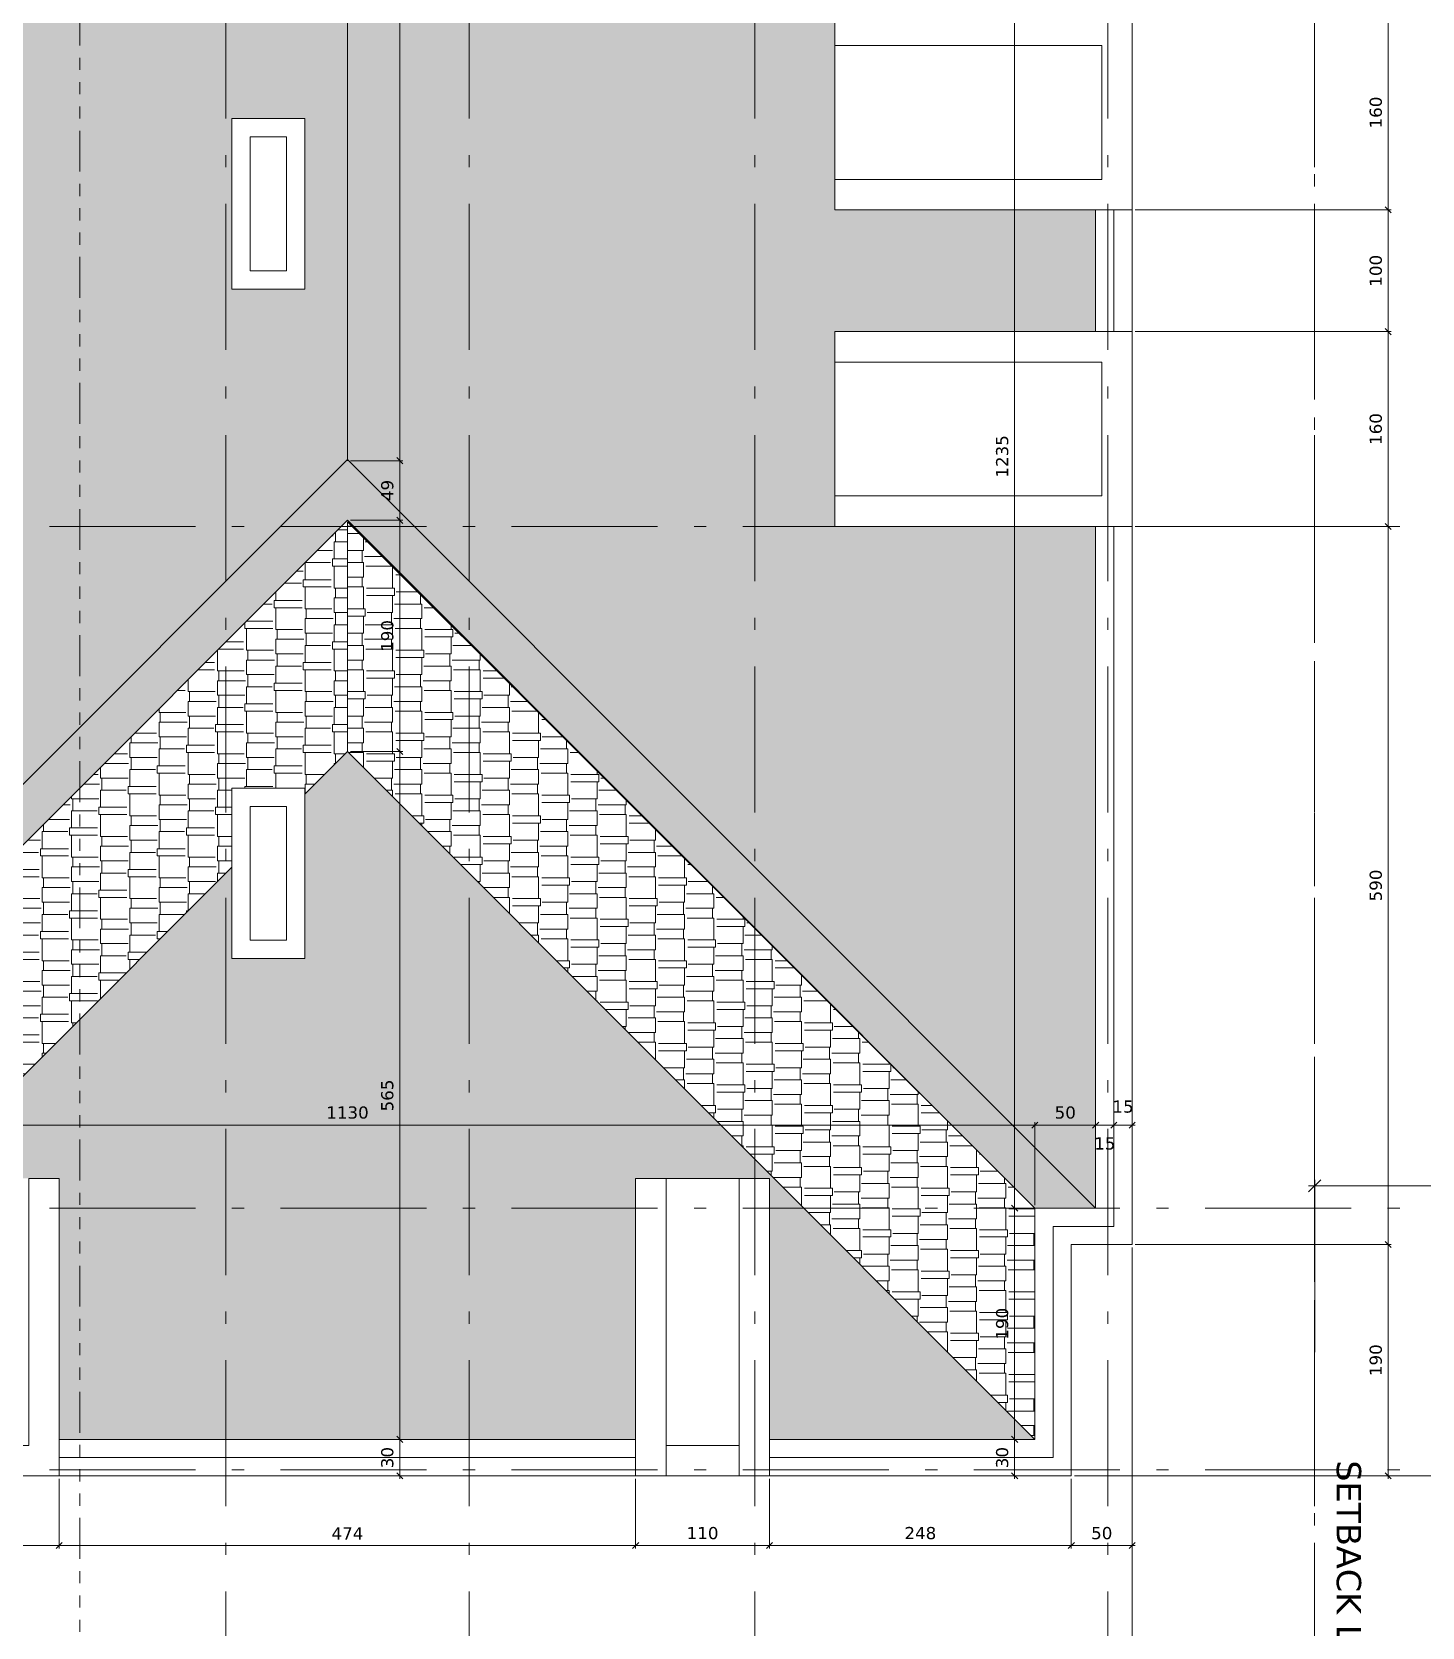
# Model space of a CAD drawing. Header units: inches. Extents: x -48 to 777, y -156 to 510.
# Drawn here: x 101.58 to 113.01, y 126.41 to 139.52 of the extents above; entities that cross this region are included whole.
import ezdxf

# ---------------------------------------------------------------- set-up
doc = ezdxf.new("R2010")
doc.units = ezdxf.units.IN
doc.header["$MEASUREMENT"] = 0
doc.set_wipeout_variables(frame=1)
for name, pattern in [('ACAD_ISO06W100', [36, 24, -3, 0, -3, 0, -3, 0, -3]), ('ACAD_ISO10W100', [18, 12, -3, 0, -3]), ('HIDDEN', [0.375, 0.25, -0.125])]:
    doc.linetypes.add(name, pattern=pattern)
doc.layers.get('Defpoints').update_dxf_attribs({"lineweight": 5})
for name, color, linetype, lineweight in [('A-AXIS', 253, 'ACAD_ISO10W100', 5), ('A-AXIS ST', 251, 'ACAD_ISO10W100', 5), ('A-DIM', 9, 'Continuous', 5), ('A-HIDDEN', 254, 'HIDDEN', 5), ('A-LEVELS', 139, 'Continuous', 20), ('A-LIMIT LOT', 235, 'ACAD_ISO10W100', 20), ('A-TEXT', 50, 'Continuous', 15), ('D-STONE', 52, 'Continuous', 20), ('D-WOOD', 32, 'Continuous', 20)]:
    doc.layers.add(name, color=color, linetype=linetype, lineweight=lineweight)
doc.layers.add('HH-DARK GREY', color=7, linetype='Continuous', lineweight=5, true_color=0x404040)
doc.layers.add('pts pc', color=7, linetype='Continuous')
doc.styles.add('2mm', font='simplex.shx', dxfattribs={"height": 0.5})
doc.styles.add('ROMAND', font='verdana.ttf')
doc.dimstyles.new('M-1.100', dxfattribs={"dimtxt": 0.2, "dimasz": 0.1, "dimexe": 0.05, "dimexo": 0.05, "dimgap": 0.1, "dimtad": 1, "dimlfac": 100, "dimrnd": 0.5, "dimzin": 9, "dimdsep": 46, "dimtxsty": 'ROMAND', "dimblk": 'OBLIQUE', "dimcen": 1, "dimdle": 0.05, "dimclrd": 256, "dimclre": 256, "dimclrt": 2, "dimadec": 0, "dimazin": 0, "dimtfac": 0.666667, "dimtmove": 2, "dimatfit": 3, "dimfxl": 0.04, "dimtolj": 1, "dimtzin": 5, "dimlwd": -1, "dimlwe": -1, "dimarcsym": 0})
doc.dimstyles.new('M-1.50', dxfattribs={"dimtxt": 0.1, "dimasz": 0.05, "dimexe": 0.025, "dimexo": 0.025, "dimgap": 0.05, "dimtad": 1, "dimlfac": 100, "dimrnd": 0.5, "dimzin": 9, "dimdsep": 46, "dimtxsty": 'ROMAND', "dimblk": 'OBLIQUE', "dimcen": 1, "dimdle": 0.025, "dimclrd": 256, "dimclre": 256, "dimclrt": 2, "dimadec": 0, "dimazin": 0, "dimtfac": 0.666667, "dimtmove": 2, "dimatfit": 3, "dimfxl": 0.04, "dimtolj": 1, "dimtzin": 5, "dimlwd": -1, "dimlwe": -1, "dimarcsym": 0})
pattern_1 = [(0, (-242.49175, -175.21088), (0.51, 0.24), [0.12, -0.1, 0.14, -0.06, 0.18, -0.08]), (0, (-242.37175, -175.20088), (0.51, 0.24), [0.1, -0.38, 0.08, -0.12]), (0, (-242.13175, -175.22588), (0.51, 0.24), [0.06, -0.62]), (90, (-242.49175, -175.21088), (-0.17, 0.24), [0.23, -0.73]), (90, (-242.37175, -175.21088), (-0.17, 0.24), [0.225, -0.735]), (90, (-242.27175, -175.21088), (-0.17, 0.24), [0.21, -0.75]), (90, (-242.13175, -175.22588), (-0.17, 0.24), [0.23, -0.73]), (90, (-242.07175, -175.22588), (-0.17, 0.24), [0.23, -0.73]), (90, (-241.89175, -175.21088), (-0.17, 0.24), [0.22, -0.74])]

# ---------------------------------------------------------------- blocks, each defined once
blk = doc.blocks.new('AXIS')
at = {"layer": 'A-AXIS ST', "ltscale": 0.1}
for p, q in [((642.66853, 296.91777), (642.66853, 336.01919)), ((644.66853, 296.91777), (644.66853, 336.01919)), ((647.01853, 296.91777), (647.01853, 336.01919)), ((649.91853, 296.91777), (649.91853, 336.01919)), ((651.61853, 296.91777), (651.61853, 336.01919)), ((657.61853, 310.66777), (627.81853, 310.66777)), ((657.61853, 305.06777), (627.81853, 305.06777)), ((657.61853, 302.91777), (627.81853, 302.91777))]:
    blk.add_line(p, q, dxfattribs=at)
blk = doc.blocks.new('_Oblique')
at = {"color": 0, "linetype": 'ByBlock', "lineweight": -2}
blk.add_line((-0.5, -0.5), (0.5, 0.5), dxfattribs=at)
blk = doc.blocks.new('*D452')
at = {"layer": 'A-DIM', "transparency": 16777216}
for p, q in [((113.195, 155.833), (113.195, 127.632)), ((112.152, 155.808), (113.22, 155.808)), ((110.152, 127.657), (113.22, 127.657))]:
    blk.add_line(p, q, dxfattribs=at)
at = {"layer": 'Defpoints', "color": 0, "transparency": 16777216}
for p in [(112.127, 155.808), (110.127, 127.657), (113.195, 127.657)]:
    blk.add_point(p, dxfattribs=at)
at = {"layer": 'A-DIM', "transparency": 16777216, "xscale": 0.05, "yscale": 0.05, "zscale": 0.05}
for p, rotation in [((113.195, 155.808), 90), ((113.195, 127.657), 270)]:
    blk.add_blockref('_Oblique', p, dxfattribs=dict(at, rotation=rotation))
at = {"layer": 'A-DIM', "color": 2, "transparency": 16777216, "insert": (113.093, 141.733), "char_height": 0.1, "attachment_point": 5, "rotation": 90, "style": 'ROMAND'}
blk.add_mtext('\\A1;2815', dxfattribs=at)
blk = doc.blocks.new('*D457')
at = {"layer": 'A-DIM', "transparency": 16777216}
for p, q in [((110.652, 139.657), (112.757, 139.657)), ((112.732, 139.682), (112.732, 138.032)), ((110.652, 138.057), (112.757, 138.057))]:
    blk.add_line(p, q, dxfattribs=at)
at = {"layer": 'Defpoints', "color": 0, "transparency": 16777216}
for p in [(110.627, 139.657), (110.627, 138.057), (112.732, 138.057)]:
    blk.add_point(p, dxfattribs=at)
at = {"layer": 'A-DIM', "transparency": 16777216, "xscale": 0.05, "yscale": 0.05, "zscale": 0.05}
for p, rotation in [((112.732, 139.657), 90), ((112.732, 138.057), 270)]:
    blk.add_blockref('_Oblique', p, dxfattribs=dict(at, rotation=rotation))
at = {"layer": 'A-DIM', "color": 2, "transparency": 16777216, "insert": (112.63, 138.857), "char_height": 0.1, "attachment_point": 5, "rotation": 90, "style": 'ROMAND'}
blk.add_mtext('\\A1;160', dxfattribs=at)
blk = doc.blocks.new('*D458')
at = {"layer": 'A-DIM', "transparency": 16777216}
for p, q in [((110.652, 138.057), (112.757, 138.057)), ((112.732, 138.082), (112.732, 137.032)), ((110.652, 137.057), (112.757, 137.057))]:
    blk.add_line(p, q, dxfattribs=at)
at = {"layer": 'Defpoints', "color": 0, "transparency": 16777216}
for p in [(110.627, 138.057), (110.627, 137.057), (112.732, 137.057)]:
    blk.add_point(p, dxfattribs=at)
at = {"layer": 'A-DIM', "transparency": 16777216, "xscale": 0.05, "yscale": 0.05, "zscale": 0.05}
for p, rotation in [((112.732, 138.057), 90), ((112.732, 137.057), 270)]:
    blk.add_blockref('_Oblique', p, dxfattribs=dict(at, rotation=rotation))
at = {"layer": 'A-DIM', "color": 2, "transparency": 16777216, "insert": (112.63, 137.557), "char_height": 0.1, "attachment_point": 5, "rotation": 90, "style": 'ROMAND'}
blk.add_mtext('\\A1;100', dxfattribs=at)
blk = doc.blocks.new('*D459')
at = {"layer": 'A-DIM', "transparency": 16777216}
for p, q in [((112.732, 137.082), (112.732, 135.432)), ((110.652, 137.057), (112.757, 137.057)), ((110.652, 135.457), (112.757, 135.457))]:
    blk.add_line(p, q, dxfattribs=at)
at = {"layer": 'Defpoints', "color": 0, "transparency": 16777216}
for p in [(110.627, 137.057), (110.627, 135.457), (112.732, 135.457)]:
    blk.add_point(p, dxfattribs=at)
at = {"layer": 'A-DIM', "transparency": 16777216, "xscale": 0.05, "yscale": 0.05, "zscale": 0.05}
for p, rotation in [((112.732, 137.057), 90), ((112.732, 135.457), 270)]:
    blk.add_blockref('_Oblique', p, dxfattribs=dict(at, rotation=rotation))
at = {"layer": 'A-DIM', "color": 2, "transparency": 16777216, "insert": (112.63, 136.257), "char_height": 0.1, "attachment_point": 5, "rotation": 90, "style": 'ROMAND'}
blk.add_mtext('\\A1;160', dxfattribs=at)
blk = doc.blocks.new('*D460')
at = {"layer": 'A-DIM', "transparency": 16777216}
for p, q in [((110.652, 135.457), (112.757, 135.457)), ((112.732, 135.482), (112.732, 129.532)), ((110.652, 129.557), (112.757, 129.557))]:
    blk.add_line(p, q, dxfattribs=at)
at = {"layer": 'Defpoints', "color": 0, "transparency": 16777216}
for p in [(110.627, 135.457), (110.627, 129.557), (112.732, 129.557)]:
    blk.add_point(p, dxfattribs=at)
at = {"layer": 'A-DIM', "transparency": 16777216, "xscale": 0.05, "yscale": 0.05, "zscale": 0.05}
for p, rotation in [((112.732, 135.457), 90), ((112.732, 129.557), 270)]:
    blk.add_blockref('_Oblique', p, dxfattribs=dict(at, rotation=rotation))
at = {"layer": 'A-DIM', "color": 2, "transparency": 16777216, "insert": (112.63, 132.507), "char_height": 0.1, "attachment_point": 5, "rotation": 90, "style": 'ROMAND'}
blk.add_mtext('\\A1;590', dxfattribs=at)
blk = doc.blocks.new('*D461')
at = {"layer": 'A-DIM', "transparency": 16777216}
for p, q in [((110.652, 129.557), (112.757, 129.557)), ((112.732, 129.582), (112.732, 127.632)), ((110.152, 127.657), (112.757, 127.657))]:
    blk.add_line(p, q, dxfattribs=at)
at = {"layer": 'Defpoints', "color": 0, "transparency": 16777216}
for p in [(110.627, 129.557), (110.127, 127.657), (112.732, 127.657)]:
    blk.add_point(p, dxfattribs=at)
at = {"layer": 'A-DIM', "transparency": 16777216, "xscale": 0.05, "yscale": 0.05, "zscale": 0.05}
for p, rotation in [((112.732, 129.557), 90), ((112.732, 127.657), 270)]:
    blk.add_blockref('_Oblique', p, dxfattribs=dict(at, rotation=rotation))
at = {"layer": 'A-DIM', "color": 2, "transparency": 16777216, "insert": (112.63, 128.607), "char_height": 0.1, "attachment_point": 5, "rotation": 90, "style": 'ROMAND'}
blk.add_mtext('\\A1;190', dxfattribs=at)
blk = doc.blocks.new('*D484')
at = {"layer": 'A-DIM', "transparency": 16777216}
for p, q in [((100.708, 127.632), (100.708, 127.059)), ((101.808, 127.632), (101.808, 127.059)), ((100.683, 127.084), (101.833, 127.084))]:
    blk.add_line(p, q, dxfattribs=at)
at = {"layer": 'Defpoints', "color": 0, "transparency": 16777216}
for p in [(100.708, 127.657), (101.808, 127.657), (101.808, 127.084)]:
    blk.add_point(p, dxfattribs=at)
at = {"layer": 'A-DIM', "transparency": 16777216, "xscale": 0.05, "yscale": 0.05, "zscale": 0.05, "rotation": 180}
blk.add_blockref('_Oblique', (100.708, 127.084), dxfattribs=at)
at = {"layer": 'A-DIM', "transparency": 16777216, "xscale": 0.05, "yscale": 0.05, "zscale": 0.05}
blk.add_blockref('_Oblique', (101.808, 127.084), dxfattribs=at)
at = {"layer": 'A-DIM', "color": 2, "transparency": 16777216, "insert": (101.258, 127.186), "char_height": 0.1, "attachment_point": 5, "style": 'ROMAND'}
blk.add_mtext('\\A1;110', dxfattribs=at)
blk = doc.blocks.new('*D485')
at = {"layer": 'A-DIM', "transparency": 16777216}
for p, q in [((101.808, 127.632), (101.808, 127.059)), ((106.546, 127.632), (106.546, 127.059)), ((101.783, 127.084), (106.571, 127.084))]:
    blk.add_line(p, q, dxfattribs=at)
at = {"layer": 'Defpoints', "color": 0, "transparency": 16777216}
for p in [(101.808, 127.657), (106.546, 127.657), (106.546, 127.084)]:
    blk.add_point(p, dxfattribs=at)
at = {"layer": 'A-DIM', "transparency": 16777216, "xscale": 0.05, "yscale": 0.05, "zscale": 0.05, "rotation": 180}
blk.add_blockref('_Oblique', (101.808, 127.084), dxfattribs=at)
at = {"layer": 'A-DIM', "transparency": 16777216, "xscale": 0.05, "yscale": 0.05, "zscale": 0.05}
blk.add_blockref('_Oblique', (106.546, 127.084), dxfattribs=at)
at = {"layer": 'A-DIM', "color": 2, "transparency": 16777216, "insert": (104.177, 127.184), "char_height": 0.1, "attachment_point": 5, "style": 'ROMAND'}
blk.add_mtext('\\A1;474', dxfattribs=at)
blk = doc.blocks.new('*D486')
at = {"layer": 'A-DIM', "transparency": 16777216}
for p, q in [((106.546, 127.632), (106.546, 127.059)), ((107.646, 127.632), (107.646, 127.059)), ((106.521, 127.084), (107.671, 127.084))]:
    blk.add_line(p, q, dxfattribs=at)
at = {"layer": 'Defpoints', "color": 0, "transparency": 16777216}
for p in [(106.546, 127.657), (107.646, 127.657), (107.646, 127.084)]:
    blk.add_point(p, dxfattribs=at)
at = {"layer": 'A-DIM', "transparency": 16777216, "xscale": 0.05, "yscale": 0.05, "zscale": 0.05, "rotation": 180}
blk.add_blockref('_Oblique', (106.546, 127.084), dxfattribs=at)
at = {"layer": 'A-DIM', "transparency": 16777216, "xscale": 0.05, "yscale": 0.05, "zscale": 0.05}
blk.add_blockref('_Oblique', (107.646, 127.084), dxfattribs=at)
at = {"layer": 'A-DIM', "color": 2, "transparency": 16777216, "insert": (107.096, 127.186), "char_height": 0.1, "attachment_point": 5, "style": 'ROMAND'}
blk.add_mtext('\\A1;110', dxfattribs=at)
blk = doc.blocks.new('*D487')
at = {"layer": 'A-DIM', "transparency": 16777216}
for p, q in [((107.646, 127.632), (107.646, 127.059)), ((110.127, 127.632), (110.127, 127.059)), ((107.621, 127.084), (110.152, 127.084))]:
    blk.add_line(p, q, dxfattribs=at)
at = {"layer": 'Defpoints', "color": 0, "transparency": 16777216}
for p in [(107.646, 127.657), (110.127, 127.657), (110.127, 127.084)]:
    blk.add_point(p, dxfattribs=at)
at = {"layer": 'A-DIM', "transparency": 16777216, "xscale": 0.05, "yscale": 0.05, "zscale": 0.05, "rotation": 180}
blk.add_blockref('_Oblique', (107.646, 127.084), dxfattribs=at)
at = {"layer": 'A-DIM', "transparency": 16777216, "xscale": 0.05, "yscale": 0.05, "zscale": 0.05}
blk.add_blockref('_Oblique', (110.127, 127.084), dxfattribs=at)
at = {"layer": 'A-DIM', "color": 2, "transparency": 16777216, "insert": (108.886, 127.186), "char_height": 0.1, "attachment_point": 5, "style": 'ROMAND'}
blk.add_mtext('\\A1;248', dxfattribs=at)
blk = doc.blocks.new('*D488')
at = {"layer": 'A-DIM', "transparency": 16777216}
for p, q in [((110.627, 129.532), (110.627, 127.059)), ((110.127, 127.632), (110.127, 127.059)), ((110.102, 127.084), (110.652, 127.084))]:
    blk.add_line(p, q, dxfattribs=at)
at = {"layer": 'Defpoints', "color": 0, "transparency": 16777216}
for p in [(110.627, 129.557), (110.127, 127.657), (110.627, 127.084)]:
    blk.add_point(p, dxfattribs=at)
at = {"layer": 'A-DIM', "transparency": 16777216, "xscale": 0.05, "yscale": 0.05, "zscale": 0.05, "rotation": 180}
blk.add_blockref('_Oblique', (110.127, 127.084), dxfattribs=at)
at = {"layer": 'A-DIM', "transparency": 16777216, "xscale": 0.05, "yscale": 0.05, "zscale": 0.05}
blk.add_blockref('_Oblique', (110.627, 127.084), dxfattribs=at)
at = {"layer": 'A-DIM', "color": 2, "transparency": 16777216, "insert": (110.377, 127.186), "char_height": 0.1, "attachment_point": 5, "style": 'ROMAND'}
blk.add_mtext('\\A1;50', dxfattribs=at)
blk = doc.blocks.new('*D489')
at = {"layer": 'A-DIM', "transparency": 16777216}
for p, q in [((97.727, 129.532), (97.727, 125.897)), ((110.627, 129.532), (110.627, 125.897)), ((110.652, 125.922), (97.702, 125.922))]:
    blk.add_line(p, q, dxfattribs=at)
at = {"layer": 'Defpoints', "color": 0, "transparency": 16777216}
for p in [(97.727, 129.557), (110.627, 129.557), (97.727, 125.922)]:
    blk.add_point(p, dxfattribs=at)
at = {"layer": 'A-DIM', "transparency": 16777216, "xscale": 0.05, "yscale": 0.05, "zscale": 0.05, "rotation": 180}
blk.add_blockref('_Oblique', (97.727, 125.922), dxfattribs=at)
at = {"layer": 'A-DIM', "transparency": 16777216, "xscale": 0.05, "yscale": 0.05, "zscale": 0.05}
blk.add_blockref('_Oblique', (110.627, 125.922), dxfattribs=at)
at = {"layer": 'A-DIM', "color": 2, "transparency": 16777216, "insert": (104.177, 126.024), "char_height": 0.1, "attachment_point": 5, "style": 'ROMAND'}
blk.add_mtext('\\A1;1290', dxfattribs=at)
blk = doc.blocks.new('*D498')
at = {"layer": 'A-DIM', "transparency": 16777216}
for p, q in [((104.202, 149.359), (104.632, 149.359)), ((104.607, 149.384), (104.607, 135.972)), ((104.202, 135.997), (104.632, 135.997))]:
    blk.add_line(p, q, dxfattribs=at)
at = {"layer": 'Defpoints', "color": 0, "transparency": 16777216}
for p in [(104.177, 149.359), (104.177, 135.997), (104.607, 135.997)]:
    blk.add_point(p, dxfattribs=at)
at = {"layer": 'A-DIM', "transparency": 16777216, "xscale": 0.05, "yscale": 0.05, "zscale": 0.05}
for p, rotation in [((104.607, 149.359), 90), ((104.607, 135.997), 270)]:
    blk.add_blockref('_Oblique', p, dxfattribs=dict(at, rotation=rotation))
at = {"layer": 'A-DIM', "color": 2, "transparency": 16777216, "insert": (104.505, 142.678), "char_height": 0.1, "attachment_point": 5, "rotation": 90, "style": 'ROMAND'}
blk.add_mtext('\\A1;1336', dxfattribs=at)
blk = doc.blocks.new('*D499')
at = {"layer": 'A-DIM', "transparency": 16777216}
for p, q in [((104.202, 135.997), (104.632, 135.997)), ((104.607, 136.022), (104.607, 135.482)), ((104.202, 135.507), (104.632, 135.507))]:
    blk.add_line(p, q, dxfattribs=at)
at = {"layer": 'Defpoints', "color": 0, "transparency": 16777216}
for p in [(104.177, 135.997), (104.177, 135.507), (104.607, 135.507)]:
    blk.add_point(p, dxfattribs=at)
at = {"layer": 'A-DIM', "transparency": 16777216, "xscale": 0.05, "yscale": 0.05, "zscale": 0.05}
for p, rotation in [((104.607, 135.997), 90), ((104.607, 135.507), 270)]:
    blk.add_blockref('_Oblique', p, dxfattribs=dict(at, rotation=rotation))
at = {"layer": 'A-DIM', "color": 2, "transparency": 16777216, "insert": (104.505, 135.752), "char_height": 0.1, "attachment_point": 5, "rotation": 90, "style": 'ROMAND'}
blk.add_mtext('\\A1;49', dxfattribs=at)
blk = doc.blocks.new('*D500')
at = {"layer": 'A-DIM', "transparency": 16777216}
for p, q in [((104.202, 135.507), (104.632, 135.507)), ((104.607, 135.532), (104.607, 133.582)), ((104.202, 133.607), (104.632, 133.607))]:
    blk.add_line(p, q, dxfattribs=at)
at = {"layer": 'Defpoints', "color": 0, "transparency": 16777216}
for p in [(104.177, 135.507), (104.177, 133.607), (104.607, 133.607)]:
    blk.add_point(p, dxfattribs=at)
at = {"layer": 'A-DIM', "transparency": 16777216, "xscale": 0.05, "yscale": 0.05, "zscale": 0.05}
for p, rotation in [((104.607, 135.507), 90), ((104.607, 133.607), 270)]:
    blk.add_blockref('_Oblique', p, dxfattribs=dict(at, rotation=rotation))
at = {"layer": 'A-DIM', "color": 2, "transparency": 16777216, "insert": (104.505, 134.557), "char_height": 0.1, "attachment_point": 5, "rotation": 90, "style": 'ROMAND'}
blk.add_mtext('\\A1;190', dxfattribs=at)
blk = doc.blocks.new('*D501')
at = {"layer": 'A-DIM', "transparency": 16777216}
for p, q in [((104.202, 133.607), (104.632, 133.607)), ((104.607, 133.632), (104.607, 127.932)), ((104.444, 127.957), (104.632, 127.957))]:
    blk.add_line(p, q, dxfattribs=at)
at = {"layer": 'Defpoints', "color": 0, "transparency": 16777216}
for p in [(104.177, 133.607), (104.419, 127.957), (104.607, 127.957)]:
    blk.add_point(p, dxfattribs=at)
at = {"layer": 'A-DIM', "transparency": 16777216, "xscale": 0.05, "yscale": 0.05, "zscale": 0.05}
for p, rotation in [((104.607, 133.607), 90), ((104.607, 127.957), 270)]:
    blk.add_blockref('_Oblique', p, dxfattribs=dict(at, rotation=rotation))
at = {"layer": 'A-DIM', "color": 2, "transparency": 16777216, "insert": (104.505, 130.782), "char_height": 0.1, "attachment_point": 5, "rotation": 90, "style": 'ROMAND'}
blk.add_mtext('\\A1;565', dxfattribs=at)
blk = doc.blocks.new('*D502')
at = {"layer": 'A-DIM', "transparency": 16777216}
for p, q in [((104.444, 127.957), (104.632, 127.957)), ((104.607, 127.982), (104.607, 127.632)), ((104.385, 127.657), (104.632, 127.657))]:
    blk.add_line(p, q, dxfattribs=at)
at = {"layer": 'Defpoints', "color": 0, "transparency": 16777216}
for p in [(104.419, 127.957), (104.36, 127.657), (104.607, 127.657)]:
    blk.add_point(p, dxfattribs=at)
at = {"layer": 'A-DIM', "transparency": 16777216, "xscale": 0.05, "yscale": 0.05, "zscale": 0.05}
for p, rotation in [((104.607, 127.957), 90), ((104.607, 127.657), 270)]:
    blk.add_blockref('_Oblique', p, dxfattribs=dict(at, rotation=rotation))
at = {"layer": 'A-DIM', "color": 2, "transparency": 16777216, "insert": (104.505, 127.807), "char_height": 0.1, "attachment_point": 5, "rotation": 90, "style": 'ROMAND'}
blk.add_mtext('\\A1;30', dxfattribs=at)
blk = doc.blocks.new('*D503')
at = {"layer": 'A-DIM', "transparency": 16777216}
for p, q in [((110.652, 130.539), (110.452, 130.539)), ((110.477, 130.438), (110.477, 130.564)), ((110.627, 130.438), (110.627, 130.564))]:
    blk.add_line(p, q, dxfattribs=at)
at = {"layer": 'Defpoints', "color": 0, "transparency": 16777216}
for p in [(110.477, 130.539), (110.477, 130.413), (110.627, 130.413)]:
    blk.add_point(p, dxfattribs=at)
at = {"layer": 'A-DIM', "transparency": 16777216, "xscale": 0.05, "yscale": 0.05, "zscale": 0.05, "rotation": 180}
blk.add_blockref('_Oblique', (110.477, 130.539), dxfattribs=at)
at = {"layer": 'A-DIM', "transparency": 16777216, "xscale": 0.05, "yscale": 0.05, "zscale": 0.05}
blk.add_blockref('_Oblique', (110.627, 130.539), dxfattribs=at)
at = {"layer": 'A-DIM', "color": 2, "transparency": 16777216, "insert": (110.552, 130.69), "char_height": 0.1, "attachment_point": 5, "style": 'ROMAND'}
blk.add_mtext('\\A1;15', dxfattribs=at)
blk = doc.blocks.new('*D504')
at = {"layer": 'A-DIM', "transparency": 16777216}
for p, q in [((110.327, 130.793), (110.327, 130.514)), ((110.502, 130.539), (110.302, 130.539)), ((110.477, 130.438), (110.477, 130.564))]:
    blk.add_line(p, q, dxfattribs=at)
at = {"layer": 'Defpoints', "color": 0, "transparency": 16777216}
for p in [(110.327, 130.818), (110.327, 130.539), (110.477, 130.413)]:
    blk.add_point(p, dxfattribs=at)
at = {"layer": 'A-DIM', "transparency": 16777216, "xscale": 0.05, "yscale": 0.05, "zscale": 0.05, "rotation": 180}
blk.add_blockref('_Oblique', (110.327, 130.539), dxfattribs=at)
at = {"layer": 'A-DIM', "transparency": 16777216, "xscale": 0.05, "yscale": 0.05, "zscale": 0.05}
blk.add_blockref('_Oblique', (110.477, 130.539), dxfattribs=at)
at = {"layer": 'A-DIM', "color": 2, "transparency": 16777216, "insert": (110.402, 130.387), "char_height": 0.1, "attachment_point": 5, "style": 'ROMAND'}
blk.add_mtext('\\A1;15', dxfattribs=at)
blk = doc.blocks.new('*D505')
at = {"layer": 'A-DIM', "transparency": 16777216}
for p, q in [((110.327, 130.793), (110.327, 130.514)), ((110.352, 130.539), (109.802, 130.539)), ((109.827, 129.882), (109.827, 130.564))]:
    blk.add_line(p, q, dxfattribs=at)
at = {"layer": 'Defpoints', "color": 0, "transparency": 16777216}
for p in [(110.327, 130.818), (109.827, 130.539), (109.827, 129.857)]:
    blk.add_point(p, dxfattribs=at)
at = {"layer": 'A-DIM', "transparency": 16777216, "xscale": 0.05, "yscale": 0.05, "zscale": 0.05, "rotation": 180}
blk.add_blockref('_Oblique', (109.827, 130.539), dxfattribs=at)
at = {"layer": 'A-DIM', "transparency": 16777216, "xscale": 0.05, "yscale": 0.05, "zscale": 0.05}
blk.add_blockref('_Oblique', (110.327, 130.539), dxfattribs=at)
at = {"layer": 'A-DIM', "color": 2, "transparency": 16777216, "insert": (110.077, 130.641), "char_height": 0.1, "attachment_point": 5, "style": 'ROMAND'}
blk.add_mtext('\\A1;50', dxfattribs=at)
blk = doc.blocks.new('*D506')
at = {"layer": 'A-DIM', "transparency": 16777216}
for p, q in [((109.852, 130.539), (98.502, 130.539)), ((98.527, 129.882), (98.527, 130.564)), ((109.827, 129.882), (109.827, 130.564))]:
    blk.add_line(p, q, dxfattribs=at)
at = {"layer": 'Defpoints', "color": 0, "transparency": 16777216}
for p in [(98.527, 130.539), (98.527, 129.857), (109.827, 129.857)]:
    blk.add_point(p, dxfattribs=at)
at = {"layer": 'A-DIM', "transparency": 16777216, "xscale": 0.05, "yscale": 0.05, "zscale": 0.05, "rotation": 180}
blk.add_blockref('_Oblique', (98.527, 130.539), dxfattribs=at)
at = {"layer": 'A-DIM', "transparency": 16777216, "xscale": 0.05, "yscale": 0.05, "zscale": 0.05}
blk.add_blockref('_Oblique', (109.827, 130.539), dxfattribs=at)
at = {"layer": 'A-DIM', "color": 2, "transparency": 16777216, "insert": (104.177, 130.641), "char_height": 0.1, "attachment_point": 5, "style": 'ROMAND'}
blk.add_mtext('\\A1;1130', dxfattribs=at)
blk = doc.blocks.new('*D529')
at = {"layer": 'A-DIM', "transparency": 16777216}
for p, q in [((110.302, 142.207), (109.636, 142.207)), ((109.661, 142.232), (109.661, 129.832)), ((110.302, 129.857), (109.636, 129.857))]:
    blk.add_line(p, q, dxfattribs=at)
at = {"layer": 'Defpoints', "color": 0, "transparency": 16777216}
for p in [(110.327, 142.207), (109.661, 129.857), (110.327, 129.857)]:
    blk.add_point(p, dxfattribs=at)
at = {"layer": 'A-DIM', "transparency": 16777216, "xscale": 0.05, "yscale": 0.05, "zscale": 0.05}
for p, rotation in [((109.661, 142.207), 90), ((109.661, 129.857), 270)]:
    blk.add_blockref('_Oblique', p, dxfattribs=dict(at, rotation=rotation))
at = {"layer": 'A-DIM', "color": 2, "transparency": 16777216, "insert": (109.559, 136.032), "char_height": 0.1, "attachment_point": 5, "rotation": 90, "style": 'ROMAND'}
blk.add_mtext('\\A1;1235', dxfattribs=at)
blk = doc.blocks.new('*D530')
at = {"layer": 'A-DIM', "transparency": 16777216}
for p, q in [((109.661, 129.882), (109.661, 127.932)), ((110.302, 129.857), (109.636, 129.857)), ((109.802, 127.957), (109.636, 127.957))]:
    blk.add_line(p, q, dxfattribs=at)
at = {"layer": 'Defpoints', "color": 0, "transparency": 16777216}
for p in [(110.327, 129.857), (109.661, 127.957), (109.827, 127.957)]:
    blk.add_point(p, dxfattribs=at)
at = {"layer": 'A-DIM', "transparency": 16777216, "xscale": 0.05, "yscale": 0.05, "zscale": 0.05}
for p, rotation in [((109.661, 129.857), 90), ((109.661, 127.957), 270)]:
    blk.add_blockref('_Oblique', p, dxfattribs=dict(at, rotation=rotation))
at = {"layer": 'A-DIM', "color": 2, "transparency": 16777216, "insert": (109.559, 128.907), "char_height": 0.1, "attachment_point": 5, "rotation": 90, "style": 'ROMAND'}
blk.add_mtext('\\A1;190', dxfattribs=at)
blk = doc.blocks.new('*D531')
at = {"layer": 'A-DIM', "transparency": 16777216}
for p, q in [((109.802, 127.957), (109.636, 127.957)), ((109.661, 127.982), (109.661, 127.632)), ((109.822, 127.657), (109.636, 127.657))]:
    blk.add_line(p, q, dxfattribs=at)
at = {"layer": 'Defpoints', "color": 0, "transparency": 16777216}
for p in [(109.827, 127.957), (109.661, 127.657), (109.847, 127.657)]:
    blk.add_point(p, dxfattribs=at)
at = {"layer": 'A-DIM', "transparency": 16777216, "xscale": 0.05, "yscale": 0.05, "zscale": 0.05}
for p, rotation in [((109.661, 127.957), 90), ((109.661, 127.657), 270)]:
    blk.add_blockref('_Oblique', p, dxfattribs=dict(at, rotation=rotation))
at = {"layer": 'A-DIM', "color": 2, "transparency": 16777216, "insert": (109.559, 127.807), "char_height": 0.1, "attachment_point": 5, "rotation": 90, "style": 'ROMAND'}
blk.add_mtext('\\A1;30', dxfattribs=at)
blk = doc.blocks.new('*D975')
at = {"layer": 'A-DIM', "transparency": 16777216}
for p, q in [((-315972.32, -27928.435), (-315972.32, -27927.018)), ((-315969.32, -27928.435), (-315969.32, -27927.018)), ((-315969.27, -27927.068), (-315972.37, -27927.068))]:
    blk.add_line(p, q, dxfattribs=at)
at = {"layer": 'Defpoints', "color": 0, "transparency": 16777216}
for p in [(-315972.32, -27927.068), (-315972.32, -27928.485), (-315969.32, -27928.485)]:
    blk.add_point(p, dxfattribs=at)
at = {"layer": 'A-DIM', "transparency": 16777216, "xscale": 0.1, "yscale": 0.1, "zscale": 0.1, "rotation": 180}
blk.add_blockref('_Oblique', (-315972.32, -27927.068), dxfattribs=at)
at = {"layer": 'A-DIM', "transparency": 16777216, "xscale": 0.1, "yscale": 0.1, "zscale": 0.1}
blk.add_blockref('_Oblique', (-315969.32, -27927.068), dxfattribs=at)
at = {"layer": 'A-DIM', "color": 2, "transparency": 16777216, "insert": (-315970.82, -27926.864), "char_height": 0.2, "attachment_point": 5, "style": 'ROMAND'}
blk.add_mtext('\\A1;300', dxfattribs=at)
blk = doc.blocks.new('LOT 688  TOPOGRAPHIC PLAN')
at = {"layer": 'A-LEVELS', "color": 209, "linetype": 'Continuous'}
blk.add_lwpolyline([(-315983.29488, -27920.90163), (-315982.66807, -27920.74485), (-315982.05416, -27920.48321), (-315980.86908, -27919.86169), (-315980.29989, -27919.60995), (-315979.74761, -27919.46966), (-315979.47813, -27919.4582), (-315979.21324, -27919.49488), (-315978.95308, -27919.58647), (-315978.69656, -27919.73275), (-315978.43799, -27919.90735), (-315978.31003, -27919.9841), (-315978.195, -27920.01549), (-315978.09345, -27919.99971), (-315978.00356, -27919.94197), (-315977.85152, -27919.7215), (-315977.72437, -27919.39578), (-315977.6076, -27919.00654), (-315977.34738, -27918.20383), (-315977.18257, -27917.85413), (-315976.99399, -27917.54637)], dxfattribs=at)
at = {"layer": 'A-LEVELS', "linetype": 'Continuous'}
for points in [[(-315982.98985, -27927.09052), (-315982.44218, -27927.0263), (-315981.86204, -27927.01984), (-315981.26408, -27927.01223), (-315980.66297, -27926.94453), (-315980.07337, -27926.76128), (-315979.5093, -27926.54498), (-315979.24098, -27926.50607), (-315978.98366, -27926.55534), (-315978.73556, -27926.68576), (-315978.49313, -27926.86959), (-315978.01117, -27927.28574), (-315977.76455, -27927.46215), (-315977.50946, -27927.5802), (-315977.2426, -27927.61394), (-315976.96481, -27927.56895), (-315976.39276, -27927.36561), (-315975.82575, -27927.19251), (-315975.55321, -27927.08053), (-315975.29723, -27926.9298), (-315975.06624, -27926.7423), (-315974.86866, -27926.52004), (-315974.71016, -27926.26563), (-315974.58718, -27925.98375), (-315974.42586, -27925.35813), (-315974.34089, -27924.68417), (-315974.22468, -27923.35521), (-315974.1058, -27922.7822), (-315974.01199, -27922.5365), (-315973.88797, -27922.32483), (-315973.72825, -27922.15233), (-315973.52737, -27922.0241), (-315973.28144, -27921.94472), (-315972.99924, -27921.91432), (-315972.6955, -27921.93092), (-315972.38498, -27921.99255), (-315972.08244, -27922.09725), (-315971.80264, -27922.24303), (-315971.55993, -27922.42779), (-315971.35728, -27922.646)], [(-315974.23224, -27931.11128), (-315973.80859, -27930.42991), (-315973.37282, -27929.81165), (-315973.15746, -27929.57807), (-315972.94757, -27929.42253), (-315972.74596, -27929.3658), (-315972.55489, -27929.42407), (-315972.37302, -27929.58589), (-315972.19768, -27929.82938), (-315971.85586, -27930.47382), (-315971.50802, -27931.18225)]]:
    blk.add_lwpolyline(points, dxfattribs=at)
at = {"layer": 'pts pc', "linetype": 'Continuous'}
for points in [[(-315973.94379, -27917.85743), (-315974.65457, -27918.56063)], [(-315973.94758, -27918.56442), (-315974.65078, -27917.85364)], [(-315978.5681, -27918.08964), (-315979.27888, -27918.79284)], [(-315978.57189, -27918.79663), (-315979.27509, -27918.08585)], [(-315975.42011, -27926.12263), (-315976.13089, -27926.82583)], [(-315975.4239, -27926.82962), (-315976.1271, -27926.11884)], [(-315972.10526, -27926.3454), (-315972.81604, -27927.0486)], [(-315972.10905, -27927.05239), (-315972.81225, -27926.34161)], [(-315975.65538, -27927.29139), (-315976.36616, -27927.99459)], [(-315975.65917, -27927.99838), (-315976.36237, -27927.2876)], [(-315978.88609, -27928.53409), (-315979.59687, -27929.23729)], [(-315978.88988, -27929.24108), (-315979.59308, -27928.5303)], [(-315982.1277, -27929.94473), (-315982.83848, -27930.64793)], [(-315982.13149, -27930.65172), (-315982.83469, -27929.94094)]]:
    blk.add_lwpolyline(points, dxfattribs=at)
at = {"layer": 'pts pc', "color": 1, "char_height": 0.5, "attachment_point": 1, "rotation": 359.692852, "style": '2mm'}
for s, insert, width in [('\\Fsimplex.shx;\\W1.0000000000;\\T1.0000000000;\\o\\l95.496', (-315984.43971, -27917.72266), 3.0714286), ('\\Fsimplex.shx;\\W1.0000000000;\\T1.0000000000;\\o\\l94.661', (-315973.79784, -27917.96171), 2.9761905), ('\\Fsimplex.shx;\\W1.0000000000;\\T1.0000000000;\\o\\l95.165', (-315978.42215, -27918.19392), 2.9761905), ('\\Fsimplex.shx;\\W1.0000000000;\\T1.0000000000;\\o\\l94.303', (-315975.27417, -27926.22692), 3.0714286), ('\\Fsimplex.shx;\\W1.0000000000;\\T1.0000000000;\\o\\l93.182', (-315971.95932, -27926.44969), 2.9761905), ('\\Fsimplex.shx;\\W1.0000000000;\\T1.0000000000;\\o\\l93.830', (-315975.50944, -27927.39567), 3.0714286), ('\\Fsimplex.shx;\\W1.0000000000;\\T1.0000000000;\\o\\l93.657', (-315978.74015, -27928.63837), 3.0714286), ('\\Fsimplex.shx;\\W1.0000000000;\\T1.0000000000;\\o\\l93.481', (-315981.98176, -27930.04901), 2.9761905)]:
    blk.add_mtext(s, dxfattribs=dict(at, insert=insert, width=width))
at = {"linetype": 'Continuous'}
blk.add_wipeout([(-315996.80172, -27893.57917), (-315969.32038, -27896.23659), (-315969.32038, -27930.53073), (-315964.08799, -27936.87852), (-315964.6636, -27941.43051), (-315970.22923, -27937.16678), (-315985.1164, -27950.2257)], dxfattribs=at).dxf.layer = 'A-LIMIT LOT'
at = {"layer": 'A-HIDDEN', "linetype": 'ACAD_ISO10W100', "ltscale": 0.05}
blk.add_lwpolyline([(-315992.30527, -27900.52725), (-315983.21966, -27944.57125), (-315970.69258, -27933.58259), (-315972.32038, -27931.60779), (-315972.32038, -27902.3323)], close=True, dxfattribs=at)
at = {"layer": 'A-TEXT', "insert": (-315971.93834, -27929.32373, 93), "char_height": 0.2, "width": 7.1807633, "attachment_point": 1, "rotation": 270, "style": 'ROMAND'}
blk.add_mtext('SETBACK LIMIT', dxfattribs=at)
at = {"layer": 'A-DIM'}
dim = blk.add_aligned_dim(p1=(-315969.32038, -27928.48546), p2=(-315972.32038, -27928.48546), distance=-1.41759, dimstyle='M-1.100', dxfattribs=at)
dim.commit()
dim.dimension.update_dxf_attribs({"geometry": '*D975', "text_midpoint": (-315970.82038, -27926.86371)})

msp = doc.modelspace()

# ---------------------------------------------------------------- block references
at = {"layer": 'pts pc'}
msp.add_blockref('LOT 688  TOPOGRAPHIC PLAN', (316084.44716, 28057.10823), dxfattribs=at)

# ---------------------------------------------------------------- next in the draw order: hatches: boundary and pattern name
at = {"layer": 'HH-DARK GREY'}
h = msp.add_hatch(dxfattribs=at)
h.set_pattern_fill('AR-RSHKE', color=256, scale=0.02, angle=270)
h.paths.add_polyline_path([(104.17659, 149.35863), (98.02678, 142.20688), (98.02678, 139.65689), (100.17102, 139.65689), (100.17102, 139.40689), (100.17102, 138.30688), (100.17102, 138.05688), (98.02678, 138.05688), (98.02678, 137.25689), (100.17102, 137.25689), (100.17102, 136.80689), (100.17102, 135.70688), (100.17102, 135.65688), (98.02678, 135.65688), (98.02678, 129.85688), (104.17659, 136.0067)])
h.paths.add_polyline_path([(103.22678, 142.70688), (103.82678, 142.70688), (103.82678, 141.80688), (103.22678, 141.80688)], flags=16)
h.paths.add_polyline_path([(103.37678, 142.55688), (103.67678, 142.55688), (103.67678, 141.95688), (103.37678, 141.95688)], flags=0)
h.paths.add_polyline_path([(103.22678, 138.80688), (103.82678, 138.80688), (103.82678, 137.40688), (103.22678, 137.40688)], flags=16)
h.paths.add_polyline_path([(103.37678, 138.65688), (103.67678, 138.65688), (103.67678, 137.55688), (103.37678, 137.55688)], flags=0)
h = msp.add_hatch(dxfattribs=at)
h.set_pattern_fill('AR-RSHKE', color=256, scale=0.02, angle=90)
h.paths.add_polyline_path([(110.32678, 142.20652), (107.75055, 144.78275), (104.17678, 141.20898), (104.17678, 136.00688), (110.32678, 129.85688), (110.32678, 135.45688), (108.18253, 135.45688), (108.18253, 135.70688), (108.18253, 136.80689), (108.18253, 137.05689), (110.32678, 137.05689), (110.32678, 138.05688), (108.18253, 138.05688), (108.18253, 138.30688), (108.18253, 139.40689), (108.18253, 139.65689), (110.32678, 139.65689)])
h = msp.add_hatch(dxfattribs=at)
h.set_pattern_fill('AR-RSHKE', color=256, scale=0.02)
h.set_pattern_definition(pattern_1)
h.paths.add_polyline_path([(104.17678, 135.50688), (109.82678, 129.85688), (110.32678, 129.85688), (104.17678, 136.00688), (98.02678, 129.85688), (98.52678, 129.85688)])
h = msp.add_hatch(dxfattribs=at)
h.set_pattern_fill('AR-RSHKE', color=256, scale=0.02, angle=270)
h.set_pattern_definition([(270, (-242.49175, -175.21088), (0.24, -0.51), [0.12, -0.1, 0.14, -0.06, 0.18, -0.08]), (270, (-242.48175, -175.33088), (0.24, -0.51), [0.1, -0.38, 0.08, -0.12]), (270, (-242.50675, -175.57088), (0.24, -0.51), [0.06, -0.62]), (0, (-242.49175, -175.21088), (0.24, 0.17), [0.23, -0.73]), (0, (-242.49175, -175.33088), (0.24, 0.17), [0.225, -0.735]), (0, (-242.49175, -175.43088), (0.24, 0.17), [0.21, -0.75]), (0, (-242.50675, -175.57088), (0.24, 0.17), [0.23, -0.73]), (0, (-242.50675, -175.63088), (0.24, 0.17), [0.23, -0.73]), (0, (-242.49175, -175.81088), (0.24, 0.17), [0.22, -0.74])])
h.paths.add_polyline_path([(104.17678, 135.50688), (98.52678, 129.85688), (98.52678, 127.95688), (103.22678, 132.65688), (103.22678, 133.30688), (103.82678, 133.30688), (103.82678, 133.25688), (104.17678, 133.60688)])
h = msp.add_hatch(dxfattribs=at)
h.set_pattern_fill('AR-RSHKE', color=256, scale=0.02, angle=90)
h.set_pattern_definition([(90, (-242.49175, -175.21088), (-0.24, 0.51), [0.12, -0.1, 0.14, -0.06, 0.18, -0.08]), (90, (-242.50175, -175.09088), (-0.24, 0.51), [0.1, -0.38, 0.08, -0.12]), (90, (-242.47675, -174.85088), (-0.24, 0.51), [0.06, -0.62]), (180, (-242.49175, -175.21088), (-0.24, -0.17), [0.23, -0.73]), (180, (-242.49175, -175.09088), (-0.24, -0.17), [0.225, -0.735]), (180, (-242.49175, -174.99088), (-0.24, -0.17), [0.21, -0.75]), (180, (-242.47675, -174.85088), (-0.24, -0.17), [0.23, -0.73]), (180, (-242.47675, -174.79088), (-0.24, -0.17), [0.23, -0.73]), (180, (-242.49175, -174.61088), (-0.24, -0.17), [0.22, -0.74])])
h.paths.add_polyline_path([(104.17678, 135.49441), (104.17678, 133.60688), (109.82678, 127.95688), (109.82678, 129.85688)])
h = msp.add_hatch(dxfattribs=at)
h.set_pattern_fill('AR-RSHKE', color=256, scale=0.02)
h.set_pattern_definition(pattern_1)
h.paths.add_polyline_path([(104.17678, 133.60688), (103.82678, 133.25688), (103.82678, 131.90688), (103.22678, 131.90688), (103.22678, 132.65688), (98.52678, 127.95688), (100.70775, 127.95688), (100.70775, 130.10113), (100.95775, 130.10113), (101.55775, 130.10113), (101.80775, 130.10113), (101.80775, 127.95688), (106.5458, 127.95688), (106.5458, 130.10113), (106.7958, 130.10113), (107.39581, 130.10113), (107.64581, 130.10113), (107.64581, 127.95688), (109.82678, 127.95688)])

# ---------------------------------------------------------------- next in the draw order: linework, layer by layer
at = {"layer": 'A-AXIS', "linetype": 'ACAD_ISO06W100', "ltscale": 0.014}
msp.add_lwpolyline([(101.97678, 162.53523), (101.97678, 107.99672)], dxfattribs=at)
at = {"layer": 'D-STONE'}
for p, q in [((104.17659, 135.9967), (104.17659, 149.35863)), ((98.52678, 129.85688), (104.17678, 135.50688)), ((109.82678, 129.85688), (104.17678, 135.50688)), ((104.17678, 133.60688), (104.17678, 135.49441))]:
    msp.add_line(p, q, dxfattribs=at)
for points in [[(104.17678, 136.00688), (104.17678, 143.65688)], [(110.37678, 138.30688), (108.18253, 138.30688), (108.18253, 139.40689), (110.37678, 139.40689)], [(110.32678, 138.05688), (110.32678, 137.05689)], [(110.47678, 138.05688), (110.47678, 137.05689)], [(110.62678, 138.05688), (110.62678, 137.05689)], [(110.37678, 135.70688), (108.18253, 135.70688), (108.18253, 136.80689), (110.37678, 136.80689)], [(98.02678, 129.85688), (104.17678, 136.00688)], [(110.32678, 129.85688), (104.17678, 136.00688)], [(110.62678, 135.45688), (110.62678, 129.55688), (110.12678, 129.55688), (110.12678, 127.65688), (107.64581, 127.65688)], [(110.47678, 135.45688), (110.47678, 129.70688), (109.97678, 129.70688), (109.97678, 127.80688), (107.64581, 127.80688)], [(110.32678, 135.45688), (110.32678, 129.85688), (109.82678, 129.85688), (109.82678, 127.95688), (107.64581, 127.95688)], [(103.82678, 133.25688), (104.17678, 133.60688), (109.82678, 127.95688)], [(98.52678, 127.95688), (103.22678, 132.65688)], [(107.39581, 127.65688), (107.39581, 130.10113), (106.7958, 130.10113), (106.7958, 127.65688)], [(106.5458, 127.95688), (101.80775, 127.95688)], [(106.5458, 127.80688), (101.80775, 127.80688)], [(106.5458, 127.65688), (101.80775, 127.65688)]]:
    msp.add_lwpolyline(points, dxfattribs=at)
for points in [[(103.22678, 137.40688), (103.82678, 137.40688), (103.82678, 138.80688), (103.22678, 138.80688)], [(103.37678, 137.55688), (103.67678, 137.55688), (103.67678, 138.65688), (103.37678, 138.65688)], [(104.17678, 135.49441), (104.17678, 133.60688), (109.82678, 127.95688), (109.82678, 129.85688)], [(103.22678, 131.90688), (103.82678, 131.90688), (103.82678, 133.30688), (103.22678, 133.30688)], [(103.37678, 132.05688), (103.67678, 132.05688), (103.67678, 133.15688), (103.37678, 133.15688)]]:
    msp.add_lwpolyline(points, close=True, dxfattribs=at)
at = {"layer": 'D-WOOD'}
for points in [[(108.18253, 138.30688), (108.18253, 138.05688), (110.62678, 138.05688), (110.62678, 139.65689), (108.18253, 139.65689), (108.18253, 139.40689), (110.37678, 139.40689), (110.37678, 138.30688)], [(108.18253, 135.70688), (108.18253, 135.45688), (110.62678, 135.45688), (110.62678, 137.05689), (108.18253, 137.05689), (108.18253, 136.80689), (110.37678, 136.80689), (110.37678, 135.70688)], [(100.95775, 130.10113), (100.70775, 130.10113), (100.70775, 127.65688), (101.80775, 127.65688), (101.80775, 130.10113), (101.55775, 130.10113), (101.55775, 127.90688), (100.95775, 127.90688)], [(107.39581, 130.10113), (107.64581, 130.10113), (107.64581, 127.65688), (106.5458, 127.65688), (106.5458, 130.10113), (106.7958, 130.10113), (106.7958, 127.90688), (107.39581, 127.90688)]]:
    msp.add_lwpolyline(points, close=True, dxfattribs=at)

# ---------------------------------------------------------------- next in the draw order: block references
at = {"layer": 'A-DIM'}
msp.add_blockref('AXIS', (-539.49175, -175.21088), dxfattribs=at)

# ---------------------------------------------------------------- next in the draw order: dimensions: what is measured, and where the dimension line sits
for base, p1, p2, picture, middle in [((113.19537, 127.65688), (112.12678, 155.80845), (110.12678, 127.65688), '*D452', (113.09309, 141.73267)), ((104.60697, 135.9967), (104.17659, 149.35863), (104.17659, 135.9967), '*D498', (104.50489, 142.67767)), ((109.66117, 129.85688), (110.32678, 142.20688), (110.32678, 129.85688), '*D529', (109.55909, 136.03188)), ((112.7324, 138.05688), (110.62678, 139.65689), (110.62678, 138.05688), '*D457', (112.63035, 138.85689)), ((112.7324, 137.05689), (110.62678, 138.05688), (110.62678, 137.05689), '*D458', (112.63035, 137.55689)), ((112.7324, 135.45688), (110.62678, 137.05689), (110.62678, 135.45688), '*D459', (112.63035, 136.25689)), ((104.60697, 135.50688), (104.17659, 135.9967), (104.17678, 135.50688), '*D499', (104.50499, 135.75179)), ((104.60697, 133.60688), (104.17678, 135.50688), (104.17678, 133.60688), '*D500', (104.50493, 134.55688)), ((112.7324, 129.55688), (110.62678, 135.45688), (110.62678, 129.55688), '*D460', (112.63035, 132.50688)), ((104.60697, 127.95688), (104.17678, 133.60688), (104.41927, 127.95688), '*D501', (104.50499, 130.78188)), ((109.66117, 127.95688), (110.32678, 129.85688), (109.82678, 127.95688), '*D530', (109.55912, 128.90688)), ((112.7324, 127.65688), (110.62678, 129.55688), (110.12678, 127.65688), '*D461', (112.63035, 128.60688)), ((104.60697, 127.65688), (104.41927, 127.95688), (104.35993, 127.65688), '*D502', (104.50489, 127.80688)), ((109.66117, 127.65688), (109.82678, 127.95688), (109.84693, 127.65688), '*D531', (109.55909, 127.80688))]:
    dim = msp.add_linear_dim(base=base, p1=p1, p2=p2, angle=90, dimstyle='M-1.50', dxfattribs=at)
    dim.commit()
    dim.dimension.update_dxf_attribs({"geometry": picture, "text_midpoint": middle})
for base, p1, p2, picture, middle in [((109.82678, 130.53861), (110.32678, 130.81807), (109.82678, 129.85688), '*D505', (110.07678, 130.64066)), ((110.32678, 130.53861), (110.47678, 130.41266), (110.32678, 130.81807), '*D504', (110.40178, 130.3874)), ((98.52678, 130.53861), (109.82678, 129.85688), (98.52678, 129.85688), '*D506', (104.17678, 130.64069)), ((110.47678, 130.53861), (110.62678, 130.41266), (110.47678, 130.41266), '*D503', (110.55178, 130.68982)), ((97.72678, 125.92189), (110.62678, 129.55688), (97.72678, 129.55688), '*D489', (104.17678, 126.02397)), ((110.62678, 127.08382), (110.12678, 127.65688), (110.62678, 129.55688), '*D488', (110.37678, 127.18587)), ((101.80775, 127.08382), (100.70775, 127.65688), (101.80775, 127.65688), '*D484', (101.25775, 127.18587)), ((106.545803, 127.083818), (101.807752, 127.656884), (106.545803, 127.656884), '*D485', (104.176778, 127.183818)), ((107.64581, 127.08382), (106.5458, 127.65688), (107.64581, 127.65688), '*D486', (107.0958, 127.18587)), ((110.12678, 127.08382), (107.64581, 127.65688), (110.12678, 127.65688), '*D487', (108.88629, 127.1861))]:
    dim = msp.add_linear_dim(base=base, p1=p1, p2=p2, dimstyle='M-1.50', dxfattribs=at)
    dim.commit()
    dim.dimension.update_dxf_attribs({"geometry": picture, "text_midpoint": middle})

doc.saveas('drawing.dxf')
